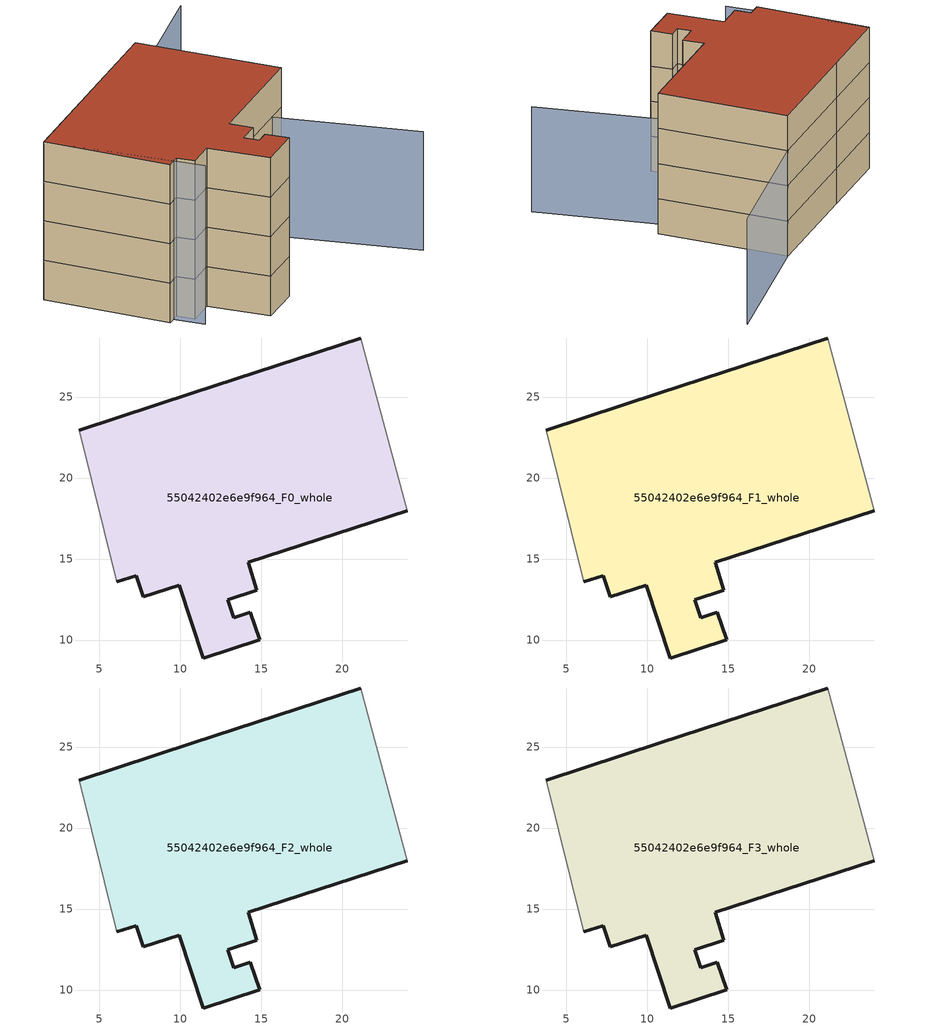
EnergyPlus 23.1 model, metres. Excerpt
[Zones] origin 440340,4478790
55042402e6e9f964_F0_whole
 floor ground (EU_floor_Construction): 21.13,28.64 24.02,18 14.18,14.79 14.74,13.06 12.93,12.48 13.29,11.38 14.33,11.72 14.9,10.01 11.42,8.89 9.94,13.39 7.71,12.66 7.28,13.98 6.09,13.6 3.76,22.94 10.8,25.25 z0
 wall outside (EU_wall_Construction): 21.13,28.64 10.8,25.25 3.76,22.94 / 6.09,13.6 7.28,13.98 7.71,12.66 9.94,13.39 11.42,8.89 14.9,10.01 14.33,11.72 13.29,11.38 12.93,12.48 14.74,13.06 14.18,14.79 24.02,18 z0:3
 wall adiabatic (EU_wall_Construction): 24.02,18 21.13,28.64 / 3.76,22.94 6.09,13.6 z0:3
55042402e6e9f964_F1_whole
 floor to 55042402e6e9f964_F0_whole (EU_floor_Construction): 21.13,28.64 24.02,18 14.18,14.79 14.74,13.06 12.93,12.48 13.29,11.38 14.33,11.72 14.9,10.01 11.42,8.89 9.94,13.39 7.71,12.66 7.28,13.98 6.09,13.6 3.76,22.94 10.8,25.25 z3
 wall outside (EU_wall_Construction): 21.13,28.64 10.8,25.25 3.76,22.94 / 6.09,13.6 7.28,13.98 7.71,12.66 9.94,13.39 11.42,8.89 14.9,10.01 14.33,11.72 13.29,11.38 12.93,12.48 14.74,13.06 14.18,14.79 24.02,18 z3:6
 wall adiabatic (EU_wall_Construction): 24.02,18 21.13,28.64 / 3.76,22.94 6.09,13.6 z3:6
55042402e6e9f964_F2_whole
 floor to 55042402e6e9f964_F1_whole (EU_floor_Construction): 21.13,28.64 24.02,18 14.18,14.79 14.74,13.06 12.93,12.48 13.29,11.38 14.33,11.72 14.9,10.01 11.42,8.89 9.94,13.39 7.71,12.66 7.28,13.98 6.09,13.6 3.76,22.94 10.8,25.25 z6
 wall outside (EU_wall_Construction): 21.13,28.64 10.8,25.25 3.76,22.94 / 6.09,13.6 7.28,13.98 7.71,12.66 9.94,13.39 11.42,8.89 14.9,10.01 14.33,11.72 13.29,11.38 12.93,12.48 14.74,13.06 14.18,14.79 24.02,18 z6:9
 wall adiabatic (EU_wall_Construction): 24.02,18 21.13,28.64 / 3.76,22.94 6.09,13.6 z6:9
55042402e6e9f964_F3_whole
 floor to 55042402e6e9f964_F2_whole (EU_floor_Construction): 21.13,28.64 24.02,18 14.18,14.79 14.74,13.06 12.93,12.48 13.29,11.38 14.33,11.72 14.9,10.01 11.42,8.89 9.94,13.39 7.71,12.66 7.28,13.98 6.09,13.6 3.76,22.94 10.8,25.25 z9
 wall outside (EU_wall_Construction): 21.13,28.64 10.8,25.25 3.76,22.94 / 6.09,13.6 7.28,13.98 7.71,12.66 9.94,13.39 11.42,8.89 14.9,10.01 14.33,11.72 13.29,11.38 12.93,12.48 14.74,13.06 14.18,14.79 24.02,18 z9:12
 wall adiabatic (EU_wall_Construction): 24.02,18 21.13,28.64 / 3.76,22.94 6.09,13.6 z9:12
 roof outside (EU_roof_Construction): 24.02,18 21.13,28.64 10.8,25.25 3.76,22.94 6.09,13.6 7.28,13.98 7.71,12.66 9.94,13.39 11.42,8.89 14.9,10.01 14.33,11.72 13.29,11.38 12.93,12.48 14.74,13.06 14.18,14.79 z12
shading: 26.84,7.63 17.79,27.09 / 17.79,27.09 33.39,34.35 z0:9; 3.76,22.94 7.47,11.58 z0:12
[Building]
EU S2 Campaign: North Axis=0; Terrain=City; Solar Distribution=FullExterior
[Site:Location]
Madrid: Latitude=40.5; Longitude=-3.5; Time Zone=1; Elevation=609
[SizingPeriod:WeatherFileDays]
AnnualSizingPeriod: Begin Month=1; Begin Day of Month=1; End Month=12; End Day of Month=31; Day of Week for Start Day=Monday; Use Weather File Daylight Saving Period=No; Use Weather File Rain and Snow Indicators=No
[MATERIAL]
EU_InternalMass_Material: Roughness=MediumRough; Thickness=0.1; Conductivity=1; Density=1800; Specific Heat=900; Thermal Absorptance=0.9; Solar Absorptance=0.7; Visible Absorptance=0.7
[MATERIAL:NOMASS] Roughness=MediumRough; Thermal Absorptance=0.9; Solar Absorptance=0.7; Visible Absorptance=0.7
Name | Thermal Resistance
EU_wall_NoMass; EU_roof_NoMass | 2.16768
EU_floor_NoMass | 1.14339
[CONSTRUCTION]
EU_wall_Construction: EU_wall_NoMass
EU_roof_Construction: EU_roof_NoMass
EU_floor_Construction: EU_floor_NoMass
EU_InternalMass_Construction: EU_InternalMass_Material
[ZONE] Type=1; Multiplier=1; Ceiling Height=autocalculate; Floor Area=autocalculate; Part of Total Floor Area=Yes
Name | Volume
55042402e6e9f964_F0_whole | 654.334
55042402e6e9f964_F1_whole; 55042402e6e9f964_F2_whole; 55042402e6e9f964_F3_whole | 654.335
[INTERNALMASS] Construction=EU_InternalMass_Construction; Surface Area=218.112
Name | Zone or ZoneList
55042402e6e9f964_F0_whole_EU_InternalMass | 55042402e6e9f964_F0_whole
55042402e6e9f964_F1_whole_EU_InternalMass | 55042402e6e9f964_F1_whole
55042402e6e9f964_F2_whole_EU_InternalMass | 55042402e6e9f964_F2_whole
55042402e6e9f964_F3_whole_EU_InternalMass | 55042402e6e9f964_F3_whole
[OTHEREQUIPMENT] Fuel Type=Electricity; Design Level Calculation Method=Watts/Area; Power per Zone Floor Area=1; Fraction Latent=0; Fraction Radiant=0; Fraction Lost=0; Carbon Dioxide Generation Rate=0; EndUse Subcategory=EU_Step8_InternalGains
Name | Zone or ZoneList or Space or SpaceList | Schedule
EU_Step8_InternalGain_55042402e6e9f964_F0_whole_f000 | 55042402e6e9f964_F0_whole | EU_Step8_GainSchedule_55042402e6e9f964_F0_whole_f000
EU_Step8_InternalGain_55042402e6e9f964_F1_whole_f000 | 55042402e6e9f964_F1_whole | EU_Step8_GainSchedule_55042402e6e9f964_F1_whole_f000
EU_Step8_InternalGain_55042402e6e9f964_F2_whole_f000 | 55042402e6e9f964_F2_whole | EU_Step8_GainSchedule_55042402e6e9f964_F2_whole_f000
EU_Step8_InternalGain_55042402e6e9f964_F3_whole_f000 | 55042402e6e9f964_F3_whole | EU_Step8_GainSchedule_55042402e6e9f964_F3_whole_f000
[ZONEVENTILATION:DESIGNFLOWRATE] Schedule=EU_AlwaysOn; Design Flow Rate Calculation Method=AirChanges/Hour; Air Changes per Hour=0.480546; Ventilation Type=Natural; Fan Pressure Rise=0; Fan Total Efficiency=1; Constant Term Coefficient=1; Temperature Term Coefficient=0; Velocity Term Coefficient=0; Velocity Squared Term Coefficient=0; Minimum Indoor Temperature=-100; Maximum Indoor Temperature=100; Delta Temperature=-100; Minimum Outdoor Temperature=-100; Maximum Outdoor Temperature=100; Maximum Wind Speed=40
Name | Zone or ZoneList or Space or SpaceList
EU_ConstantAir_55042402e6e9f964_F0_whole | 55042402e6e9f964_F0_whole
EU_ConstantAir_55042402e6e9f964_F1_whole | 55042402e6e9f964_F1_whole
EU_ConstantAir_55042402e6e9f964_F2_whole | 55042402e6e9f964_F2_whole
EU_ConstantAir_55042402e6e9f964_F3_whole | 55042402e6e9f964_F3_whole
[HVACTEMPLATE:THERMOSTAT] Constant Heating Setpoint=20; Constant Cooling Setpoint=50
EU_HeatOnly_55042402e6e9f964_F0_whole; EU_HeatOnly_55042402e6e9f964_F1_whole; EU_HeatOnly_55042402e6e9f964_F2_whole; EU_HeatOnly_55042402e6e9f964_F3_whole
[HVACTEMPLATE:ZONE:IDEALLOADSAIRSYSTEM] System Availability Schedule=EU_AlwaysOn; Maximum Heating Supply Air Temperature=50; Minimum Cooling Supply Air Temperature=13; Maximum Heating Supply Air Humidity Ratio=0.0156; Minimum Cooling Supply Air Humidity Ratio=0.0077; Heating Limit=NoLimit; Cooling Limit=NoLimit; Heating Availability Schedule=EU_AlwaysOn; Cooling Availability Schedule=EU_CoolingOff; Dehumidification Control Type=ConstantSensibleHeatRatio; Cooling Sensible Heat Ratio=0.7; Dehumidification Setpoint=60; Humidification Control Type=None; Humidification Setpoint=30; Outdoor Air Method=None; Outdoor Air Flow Rate per Person=0.00944; Outdoor Air Flow Rate per Zone Floor Area=0; Outdoor Air Flow Rate per Zone=0; Demand Controlled Ventilation Type=None; Outdoor Air Economizer Type=NoEconomizer; Heat Recovery Type=None; Sensible Heat Recovery Effectiveness=0.7; Latent Heat Recovery Effectiveness=0.65
Name | Template Thermostat
55042402e6e9f964_F0_whole | EU_HeatOnly_55042402e6e9f964_F0_whole
55042402e6e9f964_F1_whole | EU_HeatOnly_55042402e6e9f964_F1_whole
55042402e6e9f964_F2_whole | EU_HeatOnly_55042402e6e9f964_F2_whole
55042402e6e9f964_F3_whole | EU_HeatOnly_55042402e6e9f964_F3_whole
[SIZING:ZONE] Zone Cooling Design Supply Air Temperature Input Method=SupplyAirTemperature; Zone Cooling Design Supply Air Temperature=13; Zone Heating Design Supply Air Temperature Input Method=SupplyAirTemperature; Zone Heating Design Supply Air Temperature=50; Zone Cooling Design Supply Air Humidity Ratio=0.008; Zone Heating Design Supply Air Humidity Ratio=0.008; Cooling Design Air Flow Method=DesignDay; Cooling Design Air Flow Rate=0; Cooling Minimum Air Flow per Zone Floor Area=0.000762; Cooling Minimum Air Flow=0; Cooling Minimum Air Flow Fraction=0.2; Heating Design Air Flow Method=DesignDay; Heating Design Air Flow Rate=0; Heating Maximum Air Flow per Zone Floor Area=0.002032; Heating Maximum Air Flow=0.141576; Heating Maximum Air Flow Fraction=0.3; Account for Dedicated Outdoor Air System=No; Dedicated Outdoor Air System Control Strategy=NeutralSupplyAir; Dedicated Outdoor Air Low Setpoint Temperature for Design=autosize; Dedicated Outdoor Air High Setpoint Temperature for Design=autosize; Zone Load Sizing Method=Sensible Load Only No Latent Load; Zone Latent Cooling Design Supply Air Humidity Ratio Input Method=HumidityRatioDifference; Zone Cooling Design Supply Air Humidity Ratio Difference=0.005; Zone Latent Heating Design Supply Air Humidity Ratio Input Method=HumidityRatioDifference; Zone Humidification Design Supply Air Humidity Ratio Difference=0.005
55042402e6e9f964_F0_whole; 55042402e6e9f964_F1_whole; 55042402e6e9f964_F2_whole; 55042402e6e9f964_F3_whole
[SCHEDULE:CONSTANT]
Name | Hourly Value
EU_AlwaysOn | 1
EU_CoolingOff | 0
[SCHEDULE:FILE] Column Number=1; Rows to Skip at Top=0; Number of Hours of Data=8760; Column Separator=Comma; Interpolate to Timestep=No; Minutes per Item=60; Adjust Schedule for Daylight Savings=Yes
Name | File
EU_Step8_GainSchedule_55042402e6e9f964_F0_whole_f000 | ../../schedules/55042402e6e9f964/55042402e6e9f964_F0_whole_f000_gain.csv
EU_Step8_GainSchedule_55042402e6e9f964_F1_whole_f000 | ../../schedules/55042402e6e9f964/55042402e6e9f964_F1_whole_f000_gain.csv
EU_Step8_GainSchedule_55042402e6e9f964_F2_whole_f000 | ../../schedules/55042402e6e9f964/55042402e6e9f964_F2_whole_f000_gain.csv
EU_Step8_GainSchedule_55042402e6e9f964_F3_whole_f000 | ../../schedules/55042402e6e9f964/55042402e6e9f964_F3_whole_f000_gain.csv
